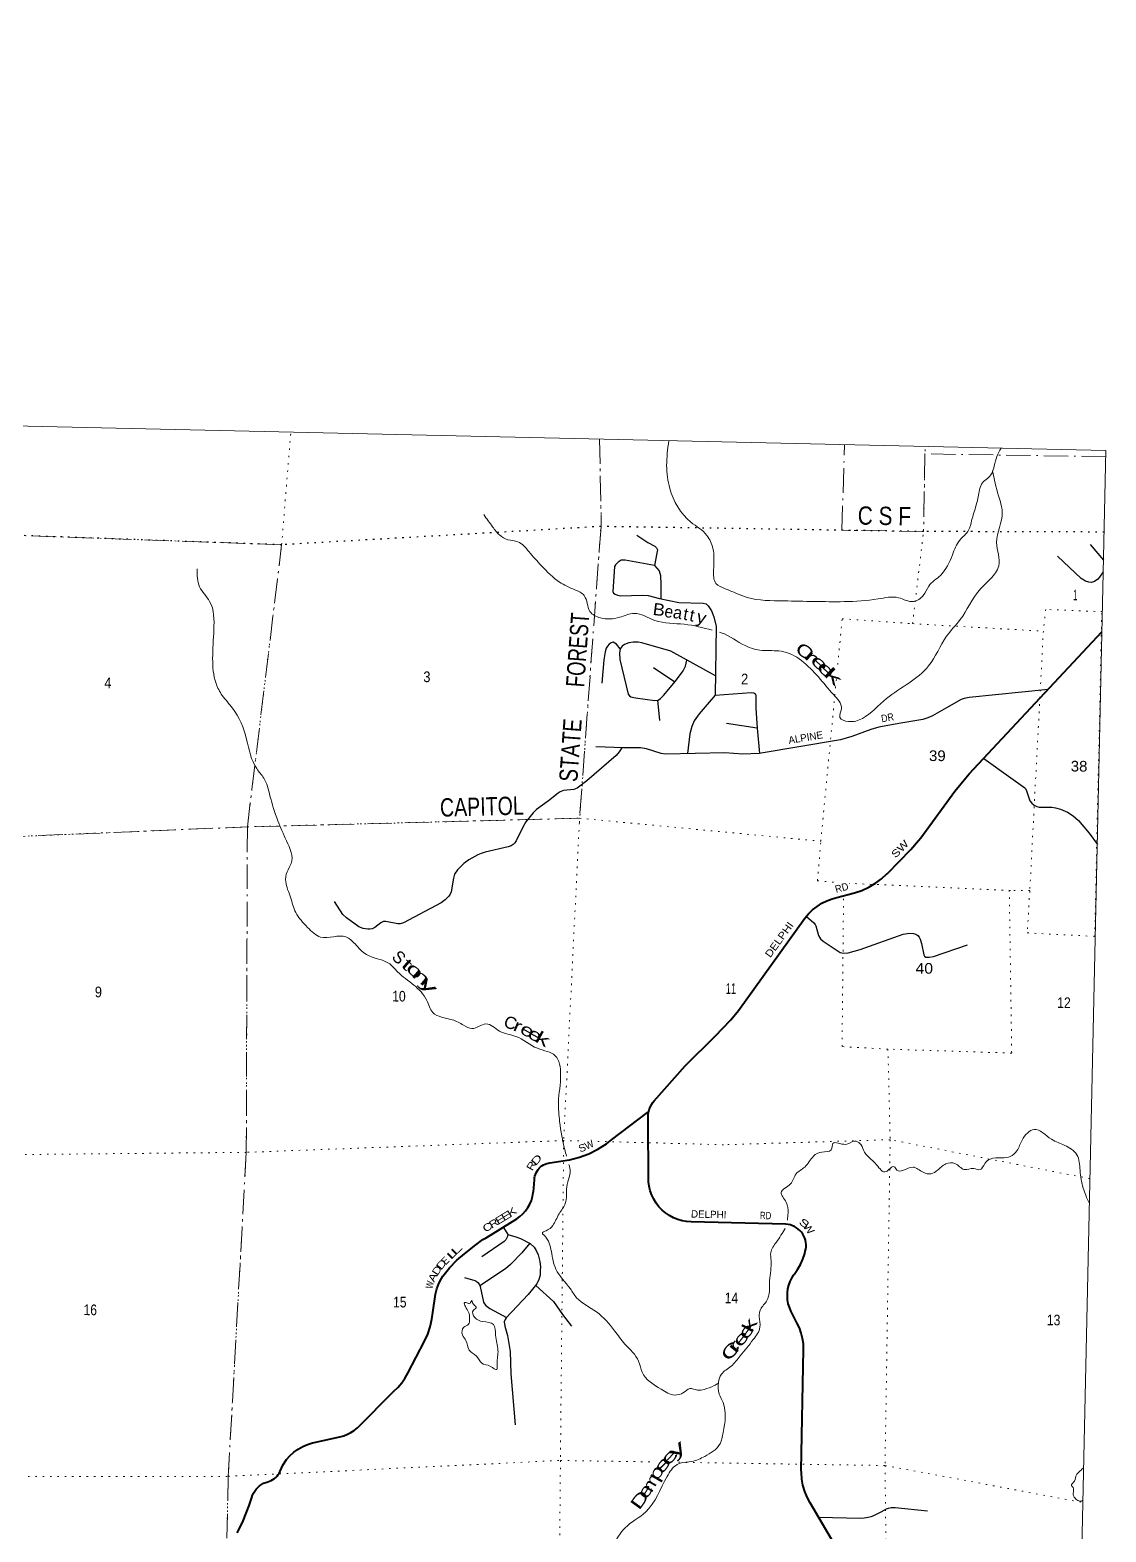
# Model space of a CAD drawing. Header units: feet. Extents: x -757852 to -501257, y -360805 to -170898.
# Drawn here: x -518891 to -501257, y -195524 to -170898 of the extents above; entities that cross this region are included whole.
import ezdxf
from ezdxf.enums import TextEntityAlignment as Align

# ---------------------------------------------------------------- set-up
doc = ezdxf.new("R2010")
doc.units = ezdxf.units.FT
doc.header["$LTSCALE"] = 80
doc.linetypes.add('DOT_DASHED', pattern=[7.7, 5, -1.2, 0.3, -1.2])
doc.linetypes.add('DOTTED', pattern=[1.5, 0.3, -1.2])
for name, color, linetype, lineweight in [('26', 7, 'Continuous', 40), ('27', 7, 'Continuous', 13), ('29', 7, 'Continuous', 25), ('39', 7, 'Continuous', 13), ('4', 7, 'Continuous', 13), ('41', 7, 'Continuous', 13), ('44', 7, 'DOT_DASHED', 13), ('6', 7, 'DOTTED', 25), ('7', 7, 'DOTTED', 13)]:
    doc.layers.add(name, color=color, linetype=linetype, lineweight=lineweight)
doc.layers.add('30', color=7, linetype='Continuous')

msp = doc.modelspace()

# ---------------------------------------------------------------- linework, layer by layer
at = {"layer": '26'}
for points in [[(-508747.53, -188625.23), (-508740.95, -188600.18), (-508725.6, -188559.56), (-508706.08, -188520.77), (-508682.62, -188484.24), (-508660.93, -188456.61), (-508151.96, -187882.18), (-507659.4, -187394.35), (-507404.22, -187127.94), (-507276.9, -186971.43), (-506191.43, -185461.58), (-506132.07, -185389.67), (-506065.52, -185324.37), (-505992.52, -185266.38), (-505913.84, -185216.34), (-505830.37, -185174.8), (-505743.02, -185142.21), (-505669.78, -185122.56), (-505378.67, -185044.45), (-505259.19, -185004.46), (-505144.54, -184952.21), (-505035.98, -184888.26), (-504934.7, -184813.32), (-504841.81, -184728.19), (-504839.64, -184725.98), (-504453.31, -184331.52), (-504326.62, -184188.4), (-504289.99, -184140.8), (-503907.64, -183617.25), (-503731.64, -183377.5), (-503555.75, -183157.11), (-503498.8, -183094.93), (-501322.47, -180767.18)], [(-512936.51, -193222.04), (-512863.96, -193154.22), (-512798.89, -193079.2), (-512742.03, -192997.78), (-512699.02, -192921.08), (-512427.96, -192397.54), (-512373.78, -192280.54), (-512332.12, -192158.52), (-512303.44, -192032.82), (-512289.7, -191926.32), (-512244.55, -191623.86), (-512221.71, -191535.91), (-512189.8, -191450.83), (-512149.18, -191369.55), (-512126.44, -191331.74), (-512017.43, -191192.83), (-511894.5, -191066.08), (-511772.37, -190963.01), (-511583.46, -190815.34), (-511468.59, -190730.85), (-511416.84, -190698.45), (-510913.55, -190391.66), (-510861.09, -190352.22), (-510813.04, -190307.51), (-510769.92, -190258.03), (-510732.22, -190204.31), (-510700.33, -190146.95), (-510674.62, -190086.56), (-510655.36, -190023.82), (-510642.76, -189959.41), (-510641.17, -189947.34), (-510623.49, -189748.14), (-510621.15, -189718.48), (-510615.71, -189689.22), (-510607.25, -189660.7), (-510595.86, -189633.21), (-510581.65, -189607.07), (-510564.79, -189582.55), (-510545.46, -189559.94), (-510523.87, -189539.46), (-510500.26, -189521.36), (-510474.89, -189505.82), (-510448.03, -189493.02), (-510419.98, -189483.1), (-510391.05, -189476.16), (-510369.35, -189473.01), (-510047.1, -189422.69), (-509886.75, -189380.63), (-509731.68, -189322.05), (-509583.58, -189247.57), (-509444.08, -189158.02), (-509363.45, -189096.08), (-508773.04, -188644.73), (-508747.53, -188625.23)], [(-505459.67, -196142.88), (-506105.09, -195047.23), (-506154.49, -194955.26), (-506194.01, -194858.63), (-506223.21, -194758.39), (-506241.78, -194655.66), (-506249.5, -194551.55), (-506249.55, -194510.52), (-506212.14, -192531.84), (-506215.55, -192440.82), (-506228.45, -192350.66), (-506250.71, -192262.34), (-506282.08, -192176.83), (-506322.21, -192095.07), (-506340.21, -192064.3), (-506389.91, -191962.86), (-506421.85, -191896.64), (-506445.37, -191839.83), (-506462.83, -191780.88), (-506474.03, -191720.43), (-506478.84, -191659.14), (-506477.23, -191597.68), (-506469.2, -191536.73), (-506454.84, -191476.95), (-506434.31, -191419), (-506407.84, -191363.51), (-506375.71, -191311.09), (-506367.94, -191300.07), (-506311.43, -191222.52), (-506263.33, -191139.49), (-506224.17, -191051.89), (-506194.38, -190960.67), (-506184.6, -190920.87), (-506176.73, -190885.11), (-506172.63, -190848.73), (-506172.36, -190812.13), (-506175.92, -190775.69), (-506183.27, -190739.82), (-506194.33, -190704.92), (-506208.97, -190671.37), (-506227.04, -190639.53), (-506248.34, -190609.76), (-506272.64, -190582.37), (-506299.67, -190557.68), (-506329.13, -190535.94), (-506360.69, -190517.4), (-506394.03, -190502.27), (-506428.76, -190490.7), (-506464.52, -190482.82), (-506500.9, -190478.73), (-506508.04, -190478.38), (-508055.21, -190440.26), (-508130.11, -190434.64), (-508204.02, -190421.23), (-508276.12, -190400.16), (-508345.62, -190371.67), (-508411.77, -190336.08), (-508473.83, -190293.76), (-508531.12, -190245.19), (-508583.03, -190190.9), (-508628.98, -190131.48), (-508668.46, -190067.58), (-508701.05, -189999.9), (-508726.39, -189929.19), (-508744.19, -189856.22), (-508754.13, -189783.48), (-508760.45, -188753.48), (-508760.11, -188718.07), (-508759.42, -188703.48), (-508758.55, -188685.1), (-508751.98, -188642.18), (-508747.53, -188625.23)], [(-515497.07, -195538.45), (-515474.48, -195497.35), (-515396.29, -195340.13), (-515298.8, -195092.42), (-515256.92, -194957.3), (-515244.35, -194920.64), (-515228.02, -194885.49), (-515208.1, -194852.25), (-515184.82, -194821.26), (-515158.42, -194792.89), (-515129.21, -194767.42), (-515097.49, -194745.15), (-515063.62, -194726.32), (-515027.97, -194711.13), (-514993.11, -194700.31), (-514964.09, -194691.72), (-514936.13, -194680.15), (-514909.53, -194665.72), (-514884.58, -194648.59), (-514861.56, -194628.94), (-514840.72, -194606.99), (-514822.29, -194582.99), (-514806.47, -194557.19), (-514793.43, -194529.88), (-514791.43, -194524.94), (-514745.23, -194427.85), (-514689.53, -194336.69), (-514631.35, -194272.93), (-514566.83, -194215.59), (-514496.67, -194165.32), (-514421.64, -194122.65), (-514342.56, -194088.06), (-514260.29, -194061.93), (-514234.62, -194055.67), (-513811.93, -193962.65), (-513749.29, -193946.04), (-513688.74, -193922.98), (-513630.92, -193893.72), (-513576.48, -193858.58), (-513526.01, -193817.93), (-513480.07, -193772.24), (-513475.01, -193766.58), (-512974.23, -193256.38), (-512936.51, -193222.04)]]:
    msp.add_lwpolyline(points, dxfattribs=at)
at = {"layer": '29'}
for p, q in [((-501514.97, -179333.14), (-501296.54, -179589.04)), ((-508321.75, -181589.14), (-508671.63, -181355.75)), ((-508608.23, -181886.93), (-508574.6, -182219.39)), ((-506972.89, -182345.02), (-507476.35, -182270.36)), ((-505962.28, -195279.73), (-505286.06, -195298.83)), ((-504710.27, -195123.57), (-504183.9, -195175.82))]:
    msp.add_line(p, q, dxfattribs=at)
for points in [[(-508947.02, -179182.43), (-508767.22, -179299.29), (-508652.47, -179360.42), (-508620.85, -179388.83), (-508609.09, -179420.7), (-508617.34, -179473.58), (-508657.75, -179679.76)], [(-508657.75, -179679.76), (-509138.07, -179590.68), (-509174.22, -179588.27), (-509200.95, -179591.01), (-509254.3, -179623.47), (-509294.72, -179665.43), (-509310.85, -179696.13), (-509337.16, -180104.28), (-509326.05, -180128.37), (-509299.54, -180147.66), (-509260.98, -180162.13), (-509208.36, -180175.1), (-508855.5, -180162.76), (-508762.12, -180171.78), (-508573.16, -180218.58), (-508258.81, -180281.52), (-507856.3, -180293.02), (-507808.97, -180308.01), (-507777.64, -180339.36), (-507721.19, -180422.48), (-507683.65, -180517.78), (-507646.22, -180676.87), (-507661.83, -181804.72)], [(-508657.75, -179679.76), (-508581.37, -179766.7), (-508557.27, -179841.44), (-508552.27, -179991.59), (-508552.71, -180222.67)], [(-501300.82, -179783.56), (-501361.06, -179870.36), (-501390.92, -179899.48), (-501445.41, -179937.87), (-501491.2, -179954.75), (-501539.56, -179952.93), (-501590.01, -179933.05), (-501660.5, -179888.42), (-502050.51, -179526.74)], [(-509216.4, -181042.42), (-509277.86, -180965.05), (-509331.85, -180936.64), (-509367.02, -180945.77), (-509400.76, -180969.88), (-509424.86, -180998.81), (-509447.61, -181035.52), (-509463.42, -181092.85), (-509487.53, -181225.6), (-509521.17, -181609.33)], [(-507657.42, -181485.86), (-508389.48, -181081.11), (-508863.34, -180945.77), (-508922.89, -180934.25), (-509003.12, -180933.71), (-509075.42, -180945.77), (-509145.62, -180973.12), (-509186.28, -181001.22), (-509216.14, -181041.27), (-509232.07, -181112.14), (-509225.4, -181216.26), (-509085.43, -181789.18), (-509065.78, -181813.79), (-509041.68, -181830.67), (-508968.4, -181849.53), (-508651.37, -181890.39), (-508598.24, -181886.13), (-508557.27, -181859.61), (-508509.88, -181806.48), (-508311.61, -181575.37), (-508185.64, -181404.3), (-508149.98, -181329.14), (-508124.76, -181227.47)], [(-502202.14, -181708.06), (-503501.13, -181842.7), (-503583.07, -181857.17), (-503631.45, -181875.51), (-503869.08, -182008.59), (-504098.81, -182141.69), (-504175.93, -182175.45), (-504257.55, -182201.07), (-504652.4, -182270.44), (-504980.86, -182329.76), (-505110.53, -182367.9), (-505419.48, -182479.25), (-505606.99, -182534.6), (-506939.1, -182759.89), (-507207.33, -182771.04), (-507500.75, -182749.1), (-508476.54, -182769.8), (-508546.53, -182762.36), (-508787.43, -182685.41), (-508884.13, -182668.42), (-509166.08, -182667.01), (-509616.81, -182651.88)], [(-507661.83, -181804.72), (-507922.69, -182108.29), (-508005.39, -182226.09), (-508043.95, -182317.72), (-508077.63, -182439.58), (-508115.64, -182762.14)], [(-507661.83, -181804.72), (-507070.39, -181762.11), (-507030.55, -181766.77), (-507011.27, -181776.41), (-507001.63, -181788.47), (-506993.36, -181813.05), (-506993.46, -182018.58), (-506972.97, -182343.67), (-506937.44, -182759.61)], [(-509192.73, -182666.88), (-509233.28, -182733.63), (-509282.62, -182792.06), (-509764.41, -183209.11), (-509921.33, -183327.99), (-509980.15, -183350.97), (-510147.87, -183368.98), (-510200.74, -183385.88), (-510237.04, -183409.97), (-510392.52, -183534.6), (-510588.9, -183680.02), (-510644.21, -183733.69), (-510762.41, -183882.56), (-510812.35, -183967.83), (-510921.72, -184189.83), (-510944.37, -184226.17), (-510973.29, -184252.69), (-511007.03, -184271.98), (-511055.65, -184290.12), (-511432.87, -184376.19), (-511496.25, -184397.36), (-511551.68, -184421.47), (-511698.69, -184503.45), (-511780.85, -184561.98), (-511883.06, -184666.2), (-511933.22, -184740.22), (-511952.95, -184806.05), (-511990.18, -185028.47), (-512005.97, -185066.46), (-512026.56, -185099.78), (-512087.9, -185160.5), (-512150.72, -185210.47), (-512768.73, -185537.86), (-512823.7, -185554.61), (-512862.72, -185554.73), (-513060.18, -185514.43), (-513098.9, -185516.16), (-513143.4, -185535.82), (-513242.29, -185613.81), (-513283.37, -185635.9), (-513324.23, -185642.75), (-513355.56, -185642.75), (-513430.27, -185630.69), (-513501.98, -185604.38), (-513705.01, -185454.68), (-513761.69, -185398.2), (-513898.35, -185186.07)], [(-503261.06, -182840.65), (-502813.84, -183160.29), (-502587.13, -183325.07), (-502576.89, -183336.45), (-502557.61, -183372.62), (-502506.81, -183535.31), (-502472.05, -183576.37), (-502435.9, -183605.31), (-502390.11, -183629.42), (-502350.73, -183637.26), (-502143.41, -183642.21), (-502086.45, -183651.12), (-501999.69, -183672.82), (-501885.95, -183721.37), (-501794.85, -183783.73), (-501706.81, -183860.37), (-501534.57, -184063.43), (-501393.75, -184254.14)], [(-506167.01, -185431.99), (-506043.64, -185539.07), (-506024.36, -185563.19), (-506012.49, -185585.74), (-505968.93, -185741.61), (-505936.31, -185799.87), (-505894.22, -185835.65), (-505612.26, -186023.72), (-505560.62, -186034.13), (-505484.53, -186026.13), (-505284.85, -185972.86), (-504578.48, -185724.55), (-504477.15, -185707.86), (-504409.68, -185710.27), (-504374.94, -185721.3), (-504342.2, -185746.44), (-504320.51, -185772.96), (-504301.23, -185804.3), (-504280.92, -185877.6), (-504242.19, -186061.11), (-504228.71, -186084.88), (-504208.45, -186097.27), (-504155.43, -186097.27), (-504083.71, -186085.71), (-503524.09, -185894.94)], [(-511131.65, -190533.95), (-511058.5, -190647.23), (-510930.68, -190683.76), (-510850.35, -190709.86), (-510694.24, -190792.44), (-510628.64, -190854.54), (-510594.9, -190909.99), (-510562.89, -190980.21), (-510534.65, -191090.83), (-510525.01, -191182.46), (-510528.16, -191233.25), (-510532.24, -191315.07), (-510551.52, -191382.59), (-510587.1, -191452.92), (-510725.27, -191627.61), (-511087.26, -192012.41), (-511104.6, -192039.63), (-511119.06, -192078.21), (-511111.53, -192150.63), (-511067.82, -192305.23), (-511021.14, -192562.7), (-511011.97, -192929.73), (-510938.31, -193766.4)], [(-510700.34, -190786.66), (-510827.84, -190949.16), (-511014.23, -191136.64), (-511099.45, -191208.03), (-511516.94, -191486.38)], [(-511062.06, -190646.21), (-511069.66, -190690.57), (-511091.35, -190731.57), (-511122.3, -190759.94), (-511486.35, -191011.68)], [(-511768.48, -191352.82), (-511602.67, -191398.68), (-511578.17, -191409.11), (-511549.25, -191435.63), (-511527.56, -191459.74), (-511512.94, -191496.4), (-511458.27, -191756.15), (-511444.41, -191781.63), (-511420.31, -191808.15), (-511354.57, -191858.36), (-511083.41, -192008.32)], [(-510600.02, -191480.69), (-510311.87, -191746.26), (-510165.15, -191958.73), (-510017.82, -192151.07)], [(-505286.06, -195298.83), (-505218.27, -195293.54), (-505155.01, -195283.3), (-505103.79, -195269.43), (-505063.43, -195254.37), (-504942.93, -195191.68), (-504856.18, -195143.45), (-504823.03, -195131.99), (-504779.06, -195124.16), (-504749.53, -195123.55), (-504710.27, -195123.57)]]:
    msp.add_lwpolyline(points, dxfattribs=at)
at = {"layer": '39'}
for points in [[(-508422.02, -177634.07), (-508457.03, -178038.84), (-508405.71, -178413.28), (-508060.28, -178965.02), (-507796.66, -179184.3), (-507699.83, -179396.22), (-507686.54, -179750.25), (-507650.1, -179971.74), (-507495.98, -180057.43), (-507137.28, -180201.06), (-506534.65, -180258.15), (-505549.72, -180270.03), (-504990.52, -180226.23), (-504656.66, -180206.78), (-504411.9, -180269.06), (-504250.28, -180167.79), (-504160.63, -180015.68), (-503970.28, -179840.24), (-503772.61, -179501.97), (-503654.11, -179261.6), (-503508.1, -179099.89), (-503458.6, -178941.42), (-503384.23, -178688.64), (-503334.22, -178465.82), (-503295.05, -178341.46), (-503143.1, -178191.85), (-503087.63, -178041.48), (-503044.21, -177888.99), (-502976.85, -177753.65)], [(-503114.04, -178123.86), (-503019.14, -178532.69), (-502956.98, -178806.67), (-503049.35, -179302.63), (-503014.16, -179682.97), (-503150.54, -179897.05), (-503332.94, -180084.62), (-503646.32, -180564.74), (-503869.61, -180838.46), (-504162.93, -181324.77), (-504852.66, -181860.2), (-505249.23, -182184.82), (-505478.8, -182235.27), (-505616.98, -182167.81), (-505593.74, -182025.22), (-505718.58, -181796.99), (-505969.57, -181505.41), (-506581.37, -181082.25), (-506890.85, -181069.73), (-507169.66, -180991.09), (-507562.01, -180780.83), (-507591.32, -180771.73)], [(-507709.84, -180738.06), (-508168.01, -180641.27), (-508651.97, -180577.07), (-508986.79, -180463.8), (-509230.53, -180526.21), (-509540.18, -180535.8), (-509714.24, -180429.84), (-509806.68, -180171.71), (-509962.73, -180075.95), (-510213.01, -179949.27), (-510508.41, -179681.47), (-510715.64, -179448.56), (-510897.31, -179288.25), (-511057.86, -179254.8), (-511195.96, -179177.28), (-511309.49, -179043.65), (-511454.66, -178843.41)], [(-516151.62, -179730.95), (-516111.74, -180026.87), (-515946.79, -180267.49), (-515878.06, -180728.54), (-515897.87, -181200.94), (-515842.8, -181609.6), (-515739.85, -181809.5), (-515572.6, -182013.94), (-515341.47, -182528.57), (-515176.4, -183008.49), (-515061.02, -183162.24), (-514958.78, -183452.63), (-514829.33, -183861.88), (-514687.21, -184192.8), (-514609.73, -184563.43), (-514679.15, -184699.62), (-514700.54, -184862.33), (-514622.12, -185114.32), (-514535.67, -185368.39), (-514340.59, -185611.26), (-514128.75, -185769.8), (-513712.61, -185767.09), (-513564.76, -185882.89), (-513375.16, -186057.34), (-512994.43, -186211.2), (-512866.78, -186338.91), (-512601.13, -186556.2), (-512390.03, -186807.24), (-512289.08, -187007.12), (-511972.4, -187126.28), (-511784.13, -187214.26), (-511647.87, -187269.64), (-511418.1, -187193.05), (-511195.89, -187311.45), (-510927.2, -187398.06), (-510574.94, -187593.92), (-510282.4, -187714.89), (-510194.37, -188023.27), (-510230.14, -188479.46), (-510210.53, -188795.33), (-510127.71, -189254.48), (-510097.62, -189360.48)], [(-501528.88, -190138.94), (-501587.4, -190002.99), (-501629.28, -189885.37), (-501681.26, -189595.38), (-501733.52, -189339.58), (-501933.33, -189185.15), (-502149.64, -189084.89), (-502433.83, -188923.76), (-502630.19, -189097.14), (-502716.02, -189273.42), (-502825.31, -189367.06), (-502958.19, -189392.14), (-503155.32, -189408.67), (-503242.36, -189484.39), (-503319.53, -189582.31), (-503423.93, -189565.39), (-503580.84, -189580.22), (-503732.84, -189480.47), (-503879.64, -189487.35), (-504019.18, -189592.81), (-504124.17, -189650.29), (-504254.65, -189627.13), (-504418.82, -189541.36), (-504590.14, -189598.31), (-504684.55, -189589.51), (-504730.36, -189534.85), (-504861.67, -189616.25), (-505015.59, -189506.43), (-505230.79, -189265.41), (-505288.2, -189152.35), (-505376.36, -189115.44), (-505525.54, -189168.55), (-505732.5, -189156.84), (-505761.44, -189257.16), (-505912.5, -189294.16), (-506049.73, -189361.44), (-506193.88, -189541.27), (-506335.48, -189652.75), (-506425.23, -189816.93), (-506581.14, -189958.46), (-506497.93, -190113.96), (-506467.19, -190293.18), (-506478.13, -190409.15)], [(-510058.73, -189497.5), (-510043.61, -189550.76), (-510092.34, -189866.09), (-510118.6, -190137.35), (-510218.45, -190307.48), (-510324.5, -190499.68), (-510433.73, -190585.28), (-510494.36, -190625.02), (-510466.48, -190659.42), (-510345.96, -190925.83), (-510271.85, -191213.98), (-510035.18, -191537.62), (-509931.8, -191683.23), (-509607.97, -191915.06), (-509310.89, -192225.1), (-509139.73, -192443.64), (-508916.79, -192722.93), (-508857.92, -192904.38), (-508546.53, -193184.38), (-508326.14, -193278.64), (-508179.07, -193237.58), (-508078.05, -193174.04), (-507953.6, -193197.15), (-507842.95, -193185.97), (-507679.63, -193124.94), (-507608.95, -193083.27)], [(-506514.19, -190549.85), (-506657.91, -190770.26), (-506751.74, -190942.45), (-506744.73, -191073.21), (-506769.45, -191402.81), (-506814.25, -191730.23), (-506917.93, -191876.2), (-506938.95, -191992.67), (-506928.26, -192165.69), (-507036.4, -192367.93), (-507249.59, -192635.69), (-507401.72, -192807.42), (-507559.54, -192936.87), (-507608.85, -193071.21), (-507594.28, -193262.36), (-507531.07, -193403.63), (-507528.9, -193892.3), (-507588.75, -194088.89), (-507831.52, -194284.02), (-508043.25, -194366.79), (-508236.46, -194395.41), (-508286.91, -194419.14), (-508449.26, -194612.91), (-508799.63, -195195.29), (-509139.43, -195458.02), (-509340.62, -195733.92), (-509608.15, -196009.29), (-509759.96, -196140.8), (-509915.76, -196268.25), (-510162.12, -196409.06), (-510321.45, -196474.15), (-510459.28, -196617.84), (-510547.78, -196878.55), (-510635.27, -197010.57), (-510900.55, -197255.8), (-511109.8, -197533.65), (-511177.23, -197671.86), (-511181.43, -197949.34), (-511170.74, -198122.36), (-511173.56, -198224.9), (-511064.16, -198372.57), (-511047.24, -198414.98)], [(-511650.91, -191725.81), (-511619.29, -191794.44), (-511577.49, -191847.05), (-511622.02, -191884.91), (-511598.88, -192009.77), (-511468.71, -192073.15), (-511294.21, -192122.8), (-511261.41, -192296), (-511221.13, -192541.65), (-511235.04, -192774.81), (-511241.75, -192861.23), (-511343.85, -192808.13), (-511486.19, -192758.73), (-511575.71, -192639.37), (-511691.55, -192543.93), (-511746.57, -192382.62), (-511804.16, -192293.68), (-511781.05, -192167.18), (-511706.28, -192117.5), (-511685.46, -192027.18), (-511704.7, -191918.43), (-511756.27, -191829.54), (-511765.78, -191761.09), (-511747.69, -191761.24), (-511691.53, -191777.77), (-511650.91, -191725.81)], [(-501624.23, -194474.18), (-501650.16, -194496.41), (-501705.62, -194548.13), (-501740.79, -194586.01), (-501771.76, -194688.32), (-501822.6, -194762.32), (-501794.73, -194796.73), (-501793.45, -194889.24), (-501763.95, -194971.92), (-501700.58, -195013.58), (-501660.24, -195018.63), (-501636.05, -195004.59)]]:
    msp.add_spline(points, degree=3, dxfattribs=at)
at = {"layer": '4'}
msp.add_lwpolyline([(-751809.62, -170897.83), (-720494.9, -171910.43), (-689178.81, -172879.95), (-657861.41, -173806.4), (-626542.79, -174689.77), (-595222.97, -175530.05), (-563902.02, -176327.26), (-532580.01, -177081.38), (-501256.99, -177792.41), (-505285.46, -360804.74), (-536860.21, -360087.99), (-568433.95, -359327.81), (-600006.62, -358524.19), (-631578.15, -357677.16), (-663148.48, -356786.69), (-694717.56, -355852.8), (-726285.32, -354875.48), (-757851.71, -353854.74)], close=True, dxfattribs=at)
msp.add_lwpolyline([(-751809.62, -170897.83), (-720494.9, -171910.43), (-689178.81, -172879.95), (-657861.41, -173806.4), (-626542.79, -174689.77), (-595222.97, -175530.05), (-563902.02, -176327.26), (-532580.01, -177081.38), (-501256.99, -177792.41), (-505285.46, -360804.74), (-536860.21, -360087.99), (-568433.95, -359327.81), (-600006.62, -358524.19), (-631578.15, -357677.16), (-663148.48, -356786.69), (-694717.56, -355852.8), (-726285.32, -354875.48), (-757851.71, -353854.74)], close=True, dxfattribs=at)
at = {"layer": '44'}
for points in [[(-509556.64, -177608.2), (-509528.99, -178963.45), (-509532.37, -179037.73), (-509883.76, -183820.91), (-515328.67, -183962.46)], [(-501259.22, -177893.6), (-504224.08, -177847.37), (-504246.02, -179120.14), (-505584.13, -179099.59), (-505541.98, -177697.69)], [(-515328.67, -183962.46), (-515346.71, -189299.3), (-515641.98, -194611.8), (-515772.95, -199993.99), (-515772.95, -199993.99), (-515771.03, -205349.09), (-515750.76, -209291.5), (-516400.33, -209285.15), (-516399.52, -209560.25), (-517108.83, -209543.24), (-517119.56, -210647.15), (-517141.6, -213182.75), (-519645.68, -213104.37), (-519676.38, -214663.78), (-525525.28, -214540.93), (-525505.2, -215868.8), (-526194.87, -215859.42), (-526357.78, -221213.2), (-531650.14, -221128.73), (-531682.41, -222901.94)]]:
    msp.add_lwpolyline(points, dxfattribs=at)
msp.add_lwpolyline([(-515328.67, -183962.46), (-514767.46, -179337.8), (-520024.83, -179151.05), (-520601.34, -184183.81)], close=True, dxfattribs=at)
at = {"layer": '6'}
msp.add_lwpolyline([(-501286.41, -179129.16), (-504246.02, -179120.14), (-509532.37, -179037.73), (-514767.46, -179337.8), (-520024.83, -179151.05), (-525259.99, -178950.41), (-530290.81, -178839.87), (-532618.41, -178723.53)], dxfattribs=at)
at = {"layer": '7'}
msp.add_line((-501441.31, -185758.96), (-501324.66, -180433.59), dxfattribs=at)
for points in [[(-515750.15, -209576.21), (-515771.03, -205349.09), (-515772.95, -199993.99), (-515641.98, -194611.8), (-515346.71, -189299.3), (-515328.67, -183962.46), (-514767.46, -179337.8), (-514616.92, -177494.41)], [(-509556.56, -177608.21), (-509528.99, -178963.45), (-509887.14, -183895.19), (-510144.63, -189105.54), (-510198.13, -194351.6), (-510245.33, -199816.91), (-510168.93, -205158.52), (-510334.48, -210846.1)], [(-504426.82, -180630.91), (-504246.02, -179120.14), (-504220.77, -177726.97)], [(-501315.14, -180433.95), (-502243.85, -180398.98), (-502282.85, -180754.6), (-502505.46, -185013.96), (-502547.08, -185701.36), (-501432.36, -185759.43)], [(-505652.21, -181301.97), (-505580.08, -180551.32), (-504426.82, -180630.91), (-502282.85, -180754.6)], [(-505722.95, -184869.59), (-505983.9, -184845.43), (-505930.54, -184198.34), (-505671.76, -181505.41)], [(-532737.63, -183820.53), (-530500.99, -183815.22), (-525877.92, -184137.67), (-520601.34, -184183.81), (-515328.67, -183962.46), (-509883.76, -183820.91), (-505930.54, -184198.34)], [(-502503.4, -185007.94), (-502823.02, -185005.39), (-505466.57, -184888.99)], [(-502841.07, -185001.23), (-502801.87, -187672.04), (-504829.72, -187607.6), (-505581.22, -187565.4), (-505557.77, -185071.16)], [(-504829.72, -187607.6), (-504793.2, -189091.95), (-504877.62, -194434.29), (-504815.49, -199801.93), (-504823.12, -205347.99), (-504952.36, -208416.18)], [(-509895.8, -189112.11), (-510144.63, -189105.54), (-515346.71, -189299.3), (-520525.56, -189350.47), (-522245.92, -189409.7)], [(-501519.78, -189730.78), (-504793.2, -189091.95), (-507523.79, -189174.72), (-509630.76, -189119.1)], [(-532986.73, -194471.25), (-530714.91, -194608.13), (-525874.58, -194647.54), (-520963.18, -194615.58), (-515641.98, -194611.8), (-510198.13, -194351.6), (-508651.05, -194375.64)], [(-508264.59, -194381.65), (-504877.62, -194434.29), (-501636.65, -195040.04)]]:
    msp.add_lwpolyline(points, dxfattribs=at)

# ---------------------------------------------------------------- texts
at = {"layer": '27'}
for s, rotation, width, p in [('SW', 45.597, 1.25, (-504704.33, -184482.51)), ('RD', 15.02, 0.95, (-505678.5, -185046.54)), ('DELPHI', 54.287, 1.15, (-506757.79, -186117.49)), ('RD', 358.589, 0.8, (-506928.8, -190392.99))]:
    msp.add_text(s, height=120, rotation=rotation, dxfattribs=dict(at, width=width)).set_placement(p)
for s, rotation, width, p in [('W', 24.822, 0.95, (-509701.71, -189227.53)), ('D', 49.139, 1.55, (-510545.25, -189460.18)), ('S', 20.462, 1.1, (-509820.94, -189282.24)), ('R', 60.375, 1.25, (-510623.48, -189549.35)), ('E', 31.194, 1.4, (-511157.85, -190451.91)), ('E', 31.194, 1.4, (-511061.19, -190393.35)), ('K', 33.451, 1.4, (-510960.54, -190328.48)), ('C', 31.567, 1.3, (-511363.55, -190577.69)), ('R', 31.553, 1.3, (-511260.42, -190514.34)), ('S', 324.195, 1.5, (-506236.44, -190511.33)), ('W', 307.961, 1.2, (-506175.36, -190587.01)), ('D', 52.186, 1.45, (-512102.12, -191173.88)), ('L', 44.249, 2.05, (-511930.96, -191006.01)), ('L', 44.166, 2.05, (-511859.44, -190938.29)), ('A', 63.707, 1.3, (-512237.14, -191375.33)), ('D', 57.707, 1.3, (-512172.91, -191266.58)), ('W', 76.05, 0.8, (-512283.01, -191485.61))]:
    msp.add_text(s, height=120, rotation=rotation, dxfattribs=dict(at, width=width)).set_placement(p, align=Align.CENTER)
msp.add_text('DELPHI', height=120, rotation=358.589, dxfattribs=at).set_placement((-508058.73, -190367.43))
msp.add_text('E', height=120, rotation=45.249, dxfattribs=at).set_placement((-512043.2, -191117.69), align=Align.CENTER)
at = {"layer": '30', "width": 0.9}
msp.add_text('DR', height=120, rotation=10.237, dxfattribs=at).set_placement((-504929.68, -182249.38))
at = {"layer": '30'}
msp.add_text('ALPINE', height=120, rotation=9.599, dxfattribs=at).set_placement((-506450.54, -182603.73))
at = {"layer": '41'}
for s, rotation, width, p in [('B', 352.323, 1.1, (-508693.38, -180485.53)), ('e', 350.857, 0.95, (-508503.91, -180518.41)), ('y', 345.114, 1.15, (-507984.51, -180604.27)), ('C', 324.84, 1.45, (-506367.96, -181083.27)), ('r', 318.905, 2.1, (-506224.47, -181180.19)), ('e', 318.905, 1.9, (-506119.21, -181257.08)), ('e', 317.783, 1.9, (-506012.98, -181360.47)), ('k', 316.059, 2.25, (-505903.58, -181464.82)), ('t', 319.669, 1.8, (-512824.53, -186248.02)), ('o', 320.915, 1.8, (-512748.11, -186307.44)), ('n', 319.878, 1.95, (-512652.94, -186401.38)), ('y', 312.565, 2.1, (-512520.28, -186519.27)), ('C', 342.305, 1.05, (-511142.63, -187239.52)), ('r', 337.406, 1.4, (-510989.56, -187293.7)), ('e', 331.679, 1.45, (-510880.92, -187333.56)), ('e', 330.83, 1.45, (-510754.07, -187405.23)), ('k', 330.957, 1.65, (-510632.8, -187472.95)), ('k', 61.867, 1.6, (-507061.47, -192273.6)), ('e', 51.487, 1.75, (-507246.67, -192512.63)), ('e', 52.987, 1.7, (-507151.2, -192389.4)), ('C', 48.395, 1.65, (-507442.56, -192740.67)), ('r', 50.297, 2.05, (-507330.42, -192614.35)), ('y', 43.778, 2.15, (-508330.46, -194339.38)), ('e', 47.119, 1.95, (-508440.27, -194458.88)), ('p', 59.765, 1.6, (-508605.76, -194706.83)), ('s', 53.912, 1.95, (-508528.65, -194584.64)), ('e', 57.779, 1.55, (-508787.44, -195000.87)), ('m', 59.892, 1.3, (-508703.17, -194889.63)), ('D', 53.961, 1.6, (-508909.31, -195178.78))]:
    msp.add_text(s, height=200, rotation=rotation, dxfattribs=dict(at, width=width)).set_placement(p)
for s, rotation, p in [('a', 350.951, (-508363.86, -180535.49)), ('t', 349.951, (-508195.55, -180564.06)), ('t', 348.779, (-508094.72, -180583.81)), ('S', 315.933, (-512977.4, -186110.55))]:
    msp.add_text(s, height=200, rotation=rotation, dxfattribs=at).set_placement(p)
at = {"layer": '44'}
for s, rotation, width, p in [('C S F', 359.107, 0.85, (-504891.22, -179013.48)), ('FOREST', 85.846, 0.75, (-509765.92, -181071.26)), ('STATE', 85.846, 0.8, (-509884.11, -182718.08)), ('CAPITOL', 1.489, 0.8, (-511482.3, -183778.88))]:
    msp.add_text(s, height=300, rotation=rotation, dxfattribs=dict(at, width=width)).set_placement(p, align=Align.CENTER)
at = {"layer": '7'}
for s, width, p in [('1', 0.45, (-501793.05, -180246.5)), ('3', 0.9, (-512445.55, -181589.23)), ('2', 0.9, (-507238.2, -181625.67)), ('4', 0.9, (-517674.79, -181689.49)), ('39', 1.05, (-504157.97, -182882.83)), ('38', 1.05, (-501834.64, -183054.65)), ('40', 1.1, (-504378.13, -186368.63)), ('9', 0.9, (-517829.4, -186755.78)), ('10', 0.85, (-512956.06, -186825.73)), ('11', 0.65, (-507487.71, -186701.7)), ('12', 0.85, (-502056.24, -186931.94)), ('16', 0.85, (-518015.32, -191968.61)), ('15', 0.85, (-512941.91, -191841.23)), ('14', 0.85, (-507506.12, -191772.97)), ('13', 0.85, (-502226, -192134.85))]:
    msp.add_text(s, height=175, rotation=359.543, dxfattribs=dict(at, width=width)).set_placement(p)

doc.saveas('drawing.dxf')
